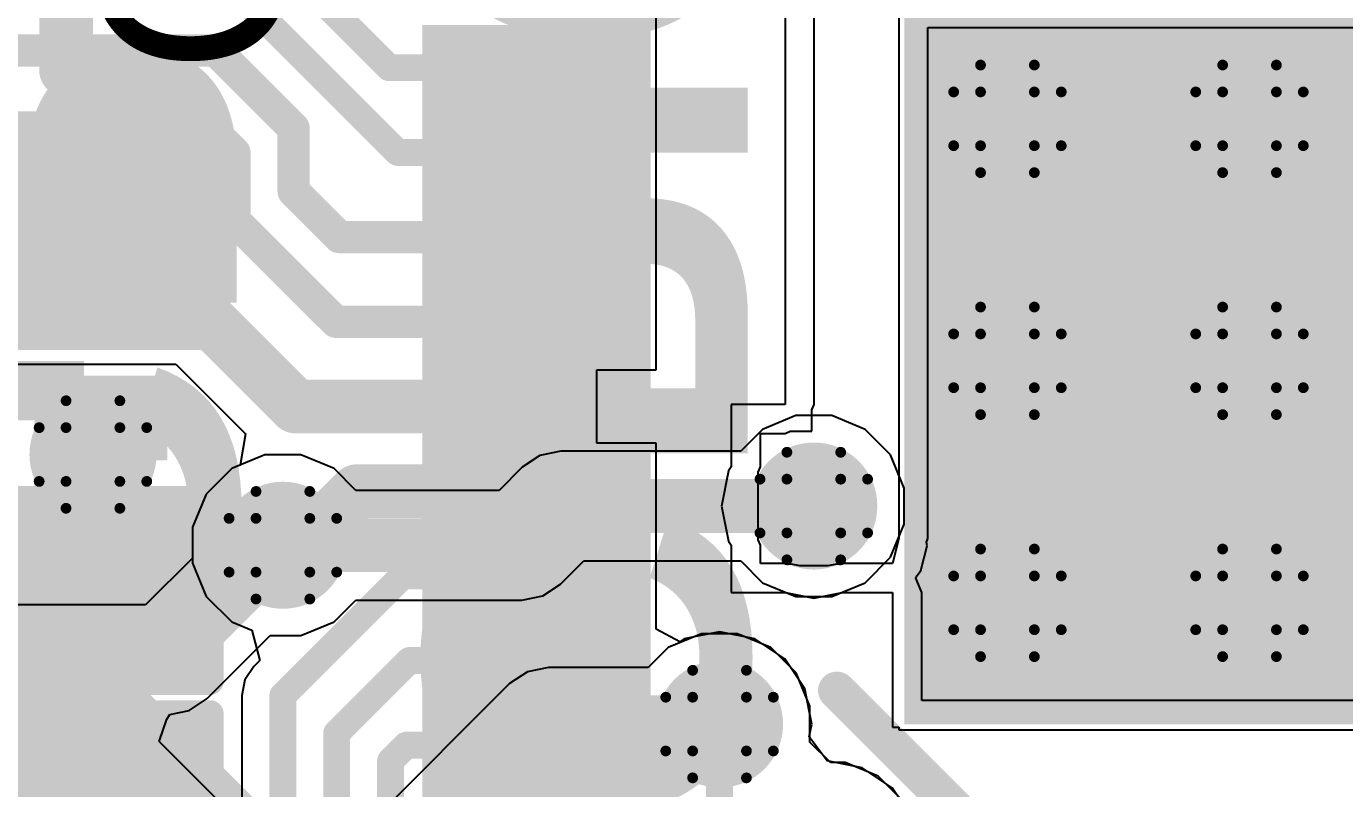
# Model space of a CAD drawing. Header units: inches. Extents: x -25 to 271, y -41 to 15.
# Drawn here: x 61.03 to 67.25, y -12.82 to -9.22 of the extents above; entities that cross this region are included whole.
import ezdxf

# ---------------------------------------------------------------- set-up
doc = ezdxf.new("R2010")
doc.units = ezdxf.units.IN
for name, color, linetype in [('Bottom Layer', 5, 'Continuous'), ('Bottom Overlay', 54, 'Continuous'), ('Bottom Paste', 16, 'Continuous'), ('Bottom Solder', 6, 'Continuous'), ('Dimensions', 6, 'Continuous'), ('Drill Drawing', 1, 'Continuous'), ('Top Glue Points', 56, 'Continuous'), ('Top Layer', 1, 'Continuous'), ('Top Overlay', 2, 'Continuous'), ('Top Paste', 8, 'Continuous'), ('Top Solder', 216, 'Continuous'), ('Via Holes', 16, 'Continuous')]:
    doc.layers.add(name, color=color, linetype=linetype)
doc.styles.add('Arial', font='', dxfattribs={"height": 0.2})
doc.styles.add('Arial_Bold', font='', dxfattribs={"height": 0.2})
doc.styles.get('Arial').set_extended_font_data('Arial')
doc.styles.get('Arial_Bold').set_extended_font_data('Arial', bold=True)

# ---------------------------------------------------------------- blocks, each defined once
blk = doc.blocks.new('CAP_0603_38')
at = {"layer": 'Top Layer'}
for points in [[(-0.381, 0.4445), (-0.381, -0.4445), (-1.143, -0.4445), (-1.143, 0.4445)], [(1.143, 0.4445), (1.143, -0.4445), (0.381, -0.4445), (0.381, 0.4445)]]:
    blk.add_hatch(color=1, dxfattribs=at).paths.add_polyline_path(points)
at = {"layer": 'Top Paste'}
for points in [[(-0.381, 0.4445), (-0.381, -0.4445), (-1.143, -0.4445), (-1.143, 0.4445)], [(1.143, 0.4445), (1.143, -0.4445), (0.381, -0.4445), (0.381, 0.4445)]]:
    blk.add_hatch(color=8, dxfattribs=at).paths.add_polyline_path(points)
at = {"layer": 'Top Solder'}
for points in [[(-0.321, 0.5045), (-0.321, -0.5045), (-1.203, -0.5045), (-1.203, 0.5045)], [(1.203, 0.5045), (1.203, -0.5045), (0.321, -0.5045), (0.321, 0.5045)]]:
    blk.add_hatch(color=216, dxfattribs=at).paths.add_polyline_path(points)
at = {"layer": 'Top Overlay', "const_width": 0.127}
for points in [[(-0.4572, 0.5334), (-1.2446, 0.5334)], [(-1.2446, -0.5334), (-1.2446, 0.5334)], [(1.2446, 0.5334), (0.4572, 0.5334)], [(1.2446, -0.5334), (1.2446, 0.5334)], [(-0.4572, -0.5334), (-1.2446, -0.5334)], [(1.2446, -0.5334), (0.4572, -0.5334)]]:
    blk.add_lwpolyline(points, dxfattribs=at)
at = {"layer": 'Top Overlay', "const_width": 0.0635}
for points in [[(-1.2764, 0.5334, 1), (-1.2128, 0.5334, 1)], [(-1.2764, 0.5334, 1), (-1.2128, 0.5334, 1)], [(-0.4889, 0.5334, 1), (-0.4254, 0.5334, 1)], [(0.4254, 0.5334, 1), (0.4889, 0.5334, 1)], [(1.2128, 0.5334, 1), (1.2764, 0.5334, 1)], [(1.2128, 0.5334, 1), (1.2764, 0.5334, 1)], [(-1.2764, -0.5334, 1), (-1.2128, -0.5334, 1)], [(-1.2764, -0.5334, 1), (-1.2128, -0.5334, 1)], [(-0.4889, -0.5334, 1), (-0.4254, -0.5334, 1)], [(0.4254, -0.5334, 1), (0.4889, -0.5334, 1)], [(1.2128, -0.5334, 1), (1.2764, -0.5334, 1)], [(1.2128, -0.5334, 1), (1.2764, -0.5334, 1)]]:
    blk.add_lwpolyline(points, format="xyb", close=True, dxfattribs=at)
blk = doc.blocks.new('CAP_0603_46')
at = {"layer": 'Top Layer'}
for points in [[(-0.381, 0.4445), (-0.381, -0.4445), (-1.143, -0.4445), (-1.143, 0.4445)], [(1.143, 0.4445), (1.143, -0.4445), (0.381, -0.4445), (0.381, 0.4445)]]:
    blk.add_hatch(color=1, dxfattribs=at).paths.add_polyline_path(points)
at = {"layer": 'Top Paste'}
for points in [[(-0.381, 0.4445), (-0.381, -0.4445), (-1.143, -0.4445), (-1.143, 0.4445)], [(1.143, 0.4445), (1.143, -0.4445), (0.381, -0.4445), (0.381, 0.4445)]]:
    blk.add_hatch(color=8, dxfattribs=at).paths.add_polyline_path(points)
at = {"layer": 'Top Solder'}
for points in [[(-0.321, 0.5045), (-0.321, -0.5045), (-1.203, -0.5045), (-1.203, 0.5045)], [(1.203, 0.5045), (1.203, -0.5045), (0.321, -0.5045), (0.321, 0.5045)]]:
    blk.add_hatch(color=216, dxfattribs=at).paths.add_polyline_path(points)
at = {"layer": 'Top Overlay', "const_width": 0.127}
for points in [[(-0.4572, 0.5334), (-1.2446, 0.5334)], [(-1.2446, -0.5334), (-1.2446, 0.5334)], [(1.2446, 0.5334), (0.4572, 0.5334)], [(1.2446, -0.5334), (1.2446, 0.5334)], [(-0.4572, -0.5334), (-1.2446, -0.5334)], [(1.2446, -0.5334), (0.4572, -0.5334)]]:
    blk.add_lwpolyline(points, dxfattribs=at)
at = {"layer": 'Top Overlay', "const_width": 0.0635}
for points in [[(-1.2764, 0.5334, 1), (-1.2128, 0.5334, 1)], [(-1.2764, 0.5334, 1), (-1.2128, 0.5334, 1)], [(-0.4889, 0.5334, 1), (-0.4254, 0.5334, 1)], [(0.4254, 0.5334, 1), (0.4889, 0.5334, 1)], [(1.2128, 0.5334, 1), (1.2764, 0.5334, 1)], [(1.2128, 0.5334, 1), (1.2764, 0.5334, 1)], [(-1.2764, -0.5334, 1), (-1.2128, -0.5334, 1)], [(-1.2764, -0.5334, 1), (-1.2128, -0.5334, 1)], [(-0.4889, -0.5334, 1), (-0.4254, -0.5334, 1)], [(0.4254, -0.5334, 1), (0.4889, -0.5334, 1)], [(1.2128, -0.5334, 1), (1.2764, -0.5334, 1)], [(1.2128, -0.5334, 1), (1.2764, -0.5334, 1)]]:
    blk.add_lwpolyline(points, format="xyb", close=True, dxfattribs=at)
blk = doc.blocks.new('QFN_56__7X7__125')
at = {"layer": 'Top Layer'}
for points in [[(-1.6, 1.6), (1.6, 1.6), (1.6, -1.6), (-1.6, -1.6)], [(-1.5, -3.8755), (-1.5, -3.0005), (-1.3, -3.0005), (-1.3, -3.8755)], [(-1.1, -3.8755), (-1.1, -3.0005), (-0.9, -3.0005), (-0.9, -3.8755)], [(-0.7, -3.8755), (-0.7, -3.0005), (-0.5, -3.0005), (-0.5, -3.8755)], [(-0.3, -3.8755), (-0.3, -3.0005), (-0.1, -3.0005), (-0.1, -3.8755)], [(0.1, -3.8755), (0.1, -3.0005), (0.3, -3.0005), (0.3, -3.8755)], [(0.5, -3.8755), (0.5, -3.0005), (0.7, -3.0005), (0.7, -3.8755)], [(0.9, -3.8755), (0.9, -3.0005), (1.1, -3.0005), (1.1, -3.8755)], [(1.3, -3.8755), (1.3, -3.0005), (1.5, -3.0005), (1.5, -3.8755)], [(1.7, -3.8755), (1.7, -3.0005), (1.9, -3.0005), (1.9, -3.8755)]]:
    blk.add_hatch(color=1, dxfattribs=at).paths.add_polyline_path(points)
at = {"layer": 'Top Paste'}
for points in [[(-1.6, 1.6), (1.6, 1.6), (1.6, -1.6), (-1.6, -1.6)], [(-1.5, -3.8755), (-1.5, -3.0005), (-1.3, -3.0005), (-1.3, -3.8755)], [(-1.1, -3.8755), (-1.1, -3.0005), (-0.9, -3.0005), (-0.9, -3.8755)], [(-0.7, -3.8755), (-0.7, -3.0005), (-0.5, -3.0005), (-0.5, -3.8755)], [(-0.3, -3.8755), (-0.3, -3.0005), (-0.1, -3.0005), (-0.1, -3.8755)], [(0.1, -3.8755), (0.1, -3.0005), (0.3, -3.0005), (0.3, -3.8755)], [(0.5, -3.8755), (0.5, -3.0005), (0.7, -3.0005), (0.7, -3.8755)], [(0.9, -3.8755), (0.9, -3.0005), (1.1, -3.0005), (1.1, -3.8755)], [(1.3, -3.8755), (1.3, -3.0005), (1.5, -3.0005), (1.5, -3.8755)], [(1.7, -3.8755), (1.7, -3.0005), (1.9, -3.0005), (1.9, -3.8755)]]:
    blk.add_hatch(color=8, dxfattribs=at).paths.add_polyline_path(points)
at = {"layer": 'Top Solder'}
for points in [[(-1.7016, 1.7016), (1.7016, 1.7016), (1.7016, -1.7016), (-1.7016, -1.7016)], [(-1.6016, -3.9771), (-1.6016, -2.8989), (-1.1984, -2.8989), (-1.1984, -3.9771)], [(-1.2016, -3.9771), (-1.2016, -2.8989), (-0.7984, -2.8989), (-0.7984, -3.9771)], [(-0.8016, -3.9771), (-0.8016, -2.8989), (-0.3984, -2.8989), (-0.3984, -3.9771)], [(-0.4016, -3.9771), (-0.4016, -2.8989), (0.0016, -2.8989), (0.0016, -3.9771)], [(-0.0016, -3.9771), (-0.0016, -2.8989), (0.4016, -2.8989), (0.4016, -3.9771)], [(0.3984, -3.9771), (0.3984, -2.8989), (0.8016, -2.8989), (0.8016, -3.9771)], [(0.7984, -3.9771), (0.7984, -2.8989), (1.2016, -2.8989), (1.2016, -3.9771)], [(1.1984, -3.9771), (1.1984, -2.8989), (1.6016, -2.8989), (1.6016, -3.9771)], [(1.5984, -3.9771), (1.5984, -2.8989), (2.0016, -2.8989), (2.0016, -3.9771)], [(1.9984, -3.9771), (1.9984, -2.8989), (2.4016, -2.8989), (2.4016, -3.9771)]]:
    blk.add_hatch(color=216, dxfattribs=at).paths.add_polyline_path(points)
blk = doc.blocks.new('TEST_POINT_B_132')
at = {"layer": 'Bottom Layer'}
blk.add_hatch(color=5, dxfattribs=at).paths.add_polyline_path([(0.381, 0.762), (-0.381, 0.762), (-0.762, 0.381), (-0.762, -0.381), (-0.381, -0.762), (0.381, -0.762), (0.762, -0.381), (0.762, 0.381)])
at = {"layer": 'Bottom Paste'}
blk.add_hatch(color=16, dxfattribs=at).paths.add_polyline_path([(0.381, 0.762), (-0.381, 0.762), (-0.762, 0.381), (-0.762, -0.381), (-0.381, -0.762), (0.381, -0.762), (0.762, -0.381), (0.762, 0.381)])
at = {"layer": 'Bottom Solder'}
blk.add_hatch(color=6, dxfattribs=at).paths.add_polyline_path([(0.4318, 0.8636), (-0.4318, 0.8636), (-0.8636, 0.4318), (-0.8636, -0.4318), (-0.4318, -0.8636), (0.4318, -0.8636), (0.8636, -0.4318), (0.8636, 0.4318)])
at = {"layer": 'Bottom Overlay', "const_width": 0.2}
for points in [[(-0.4318, 0.9398), (-0.9398, 0.4318)], [(0.4318, 0.9398), (-0.4318, 0.9398)], [(0.9398, 0.4318), (0.4318, 0.9398)], [(-0.9398, 0.4318), (-0.9398, -0.4318)], [(0.9398, 0.4318), (0.9398, -0.4318)], [(-0.4318, -0.9398), (-0.9398, -0.4318)], [(0.9398, -0.4318), (0.4318, -0.9398)], [(0.4318, -0.9398), (-0.4318, -0.9398)]]:
    blk.add_lwpolyline(points, dxfattribs=at)
at = {"layer": 'Bottom Overlay', "const_width": 0.1}
for points in [[(-0.4818, 0.9398, 1), (-0.3818, 0.9398, 1)], [(-0.4818, 0.9398, 1), (-0.3818, 0.9398, 1)], [(0.3818, 0.9398, 1), (0.4818, 0.9398, 1)], [(0.3818, 0.9398, 1), (0.4818, 0.9398, 1)], [(-0.9898, 0.4318, 1), (-0.8898, 0.4318, 1)], [(-0.9898, 0.4318, 1), (-0.8898, 0.4318, 1)], [(0.8898, 0.4318, 1), (0.9898, 0.4318, 1)], [(0.8898, 0.4318, 1), (0.9898, 0.4318, 1)], [(-0.9898, -0.4318, 1), (-0.8898, -0.4318, 1)], [(-0.9898, -0.4318, 1), (-0.8898, -0.4318, 1)], [(0.8898, -0.4318, 1), (0.9898, -0.4318, 1)], [(0.8898, -0.4318, 1), (0.9898, -0.4318, 1)], [(-0.4818, -0.9398, 1), (-0.3818, -0.9398, 1)], [(-0.4818, -0.9398, 1), (-0.3818, -0.9398, 1)], [(0.3818, -0.9398, 1), (0.4818, -0.9398, 1)], [(0.3818, -0.9398, 1), (0.4818, -0.9398, 1)]]:
    blk.add_lwpolyline(points, format="xyb", close=True, dxfattribs=at)

msp = doc.modelspace()

# ---------------------------------------------------------------- hatches: boundary and pattern name
at = {"layer": 'Bottom Layer'}
h = msp.add_hatch(color=5, dxfattribs=at)
edge = h.paths.add_edge_path()
edge.add_arc((65.659, -9.652), 0.3, 0, 360)
h = msp.add_hatch(color=5, dxfattribs=at)
edge = h.paths.add_edge_path()
edge.add_arc((66.802, -9.652), 0.3, 0, 360)
h = msp.add_hatch(color=5, dxfattribs=at)
edge = h.paths.add_edge_path()
edge.add_arc((65.659, -10.795), 0.3, 0, 360)
h = msp.add_hatch(color=5, dxfattribs=at)
edge = h.paths.add_edge_path()
edge.add_arc((66.802, -10.795), 0.3, 0, 360)
h = msp.add_hatch(color=5, dxfattribs=at)
edge = h.paths.add_edge_path()
edge.add_arc((61.341, -11.2375), 0.3, 0, 360)
h = msp.add_hatch(color=5, dxfattribs=at)
edge = h.paths.add_edge_path()
edge.add_arc((64.7446, -11.4808), 0.3, 0, 360)
h = msp.add_hatch(color=5, dxfattribs=at)
edge = h.paths.add_edge_path()
edge.add_arc((62.2379, -11.666), 0.3, 0, 360)
h = msp.add_hatch(color=5, dxfattribs=at)
edge = h.paths.add_edge_path()
edge.add_arc((65.659, -11.938), 0.3, 0, 360)
h = msp.add_hatch(color=5, dxfattribs=at)
edge = h.paths.add_edge_path()
edge.add_arc((66.802, -11.938), 0.3, 0, 360)
h = msp.add_hatch(color=5, dxfattribs=at)
edge = h.paths.add_edge_path()
edge.add_arc((64.2996, -12.5106), 0.3, 0, 360)
at = {"layer": 'Top Glue Points'}
msp.add_hatch(color=56, dxfattribs=at).paths.add_polyline_path([(61.0916, -10.8646), (61.0916, -11.2644), (61.6915, -11.2644), (61.6915, -10.8646)])
at = {"layer": 'Top Layer'}
h = msp.add_hatch(color=1, dxfattribs=at)
edge = h.paths.add_edge_path()
edge.add_arc((65.659, -9.652), 0.3, 0, 360)
h = msp.add_hatch(color=1, dxfattribs=at)
edge = h.paths.add_edge_path()
edge.add_arc((66.802, -9.652), 0.3, 0, 360)
h = msp.add_hatch(color=1, dxfattribs=at)
edge = h.paths.add_edge_path()
edge.add_arc((65.659, -10.795), 0.3, 0, 360)
h = msp.add_hatch(color=1, dxfattribs=at)
edge = h.paths.add_edge_path()
edge.add_arc((66.802, -10.795), 0.3, 0, 360)
h = msp.add_hatch(color=1, dxfattribs=at)
edge = h.paths.add_edge_path()
edge.add_arc((61.341, -11.2375), 0.3, 0, 360)
h = msp.add_hatch(color=1, dxfattribs=at)
edge = h.paths.add_edge_path()
edge.add_arc((64.7446, -11.4808), 0.3, 0, 360)
h = msp.add_hatch(color=1, dxfattribs=at)
edge = h.paths.add_edge_path()
edge.add_arc((62.2379, -11.666), 0.3, 0, 360)
h = msp.add_hatch(color=1, dxfattribs=at)
edge = h.paths.add_edge_path()
edge.add_arc((65.659, -11.938), 0.3, 0, 360)
h = msp.add_hatch(color=1, dxfattribs=at)
edge = h.paths.add_edge_path()
edge.add_arc((66.802, -11.938), 0.3, 0, 360)
h = msp.add_hatch(color=1, dxfattribs=at)
edge = h.paths.add_edge_path()
edge.add_arc((64.2996, -12.5106), 0.3, 0, 360)
at = {"layer": 'Via Holes'}
h = msp.add_hatch(color=7, dxfattribs=at)
edge = h.paths.add_edge_path()
edge.add_arc((65.659, -9.652), 0.15, 0, 360)
h = msp.add_hatch(color=7, dxfattribs=at)
edge = h.paths.add_edge_path()
edge.add_arc((66.802, -9.652), 0.15, 0, 360)
h = msp.add_hatch(color=7, dxfattribs=at)
edge = h.paths.add_edge_path()
edge.add_arc((65.659, -10.795), 0.15, 0, 360)
h = msp.add_hatch(color=7, dxfattribs=at)
edge = h.paths.add_edge_path()
edge.add_arc((66.802, -10.795), 0.15, 0, 360)
h = msp.add_hatch(color=7, dxfattribs=at)
edge = h.paths.add_edge_path()
edge.add_arc((61.341, -11.2375), 0.15, 0, 360)
h = msp.add_hatch(color=7, dxfattribs=at)
edge = h.paths.add_edge_path()
edge.add_arc((64.7446, -11.4808), 0.15, 0, 360)
h = msp.add_hatch(color=7, dxfattribs=at)
edge = h.paths.add_edge_path()
edge.add_arc((62.2379, -11.666), 0.15, 0, 360)
h = msp.add_hatch(color=7, dxfattribs=at)
edge = h.paths.add_edge_path()
edge.add_arc((65.659, -11.938), 0.15, 0, 360)
h = msp.add_hatch(color=7, dxfattribs=at)
edge = h.paths.add_edge_path()
edge.add_arc((66.802, -11.938), 0.15, 0, 360)
h = msp.add_hatch(color=7, dxfattribs=at)
edge = h.paths.add_edge_path()
edge.add_arc((64.2996, -12.5106), 0.15, 0, 360)

# ---------------------------------------------------------------- linework, layer by layer
at = {"layer": 'Bottom Layer'}
for p, q in [((64.6597, -11.0538), (64.5027, -11.1188)), ((64.8295, -11.0538), (64.6597, -11.0538)), ((64.9865, -11.1188), (64.8295, -11.0538)), ((64.5027, -11.1188), (64.3997, -11.2218)), ((65.1066, -11.2389), (64.9865, -11.1188)), ((62.153, -11.239), (61.996, -11.304)), ((62.3228, -11.239), (62.153, -11.239)), ((62.4798, -11.304), (62.3228, -11.239)), ((63.4517, -11.2415), (63.3676, -11.2977)), ((63.5508, -11.2218), (63.4517, -11.2415)), ((64.3997, -11.2218), (63.5508, -11.2218)), ((65.1716, -11.3959), (65.1066, -11.2389)), ((61.996, -11.304), (61.8759, -11.4242)), ((62.5828, -11.4071), (62.4798, -11.304)), ((63.3676, -11.2977), (63.2583, -11.4071)), ((61.8759, -11.4242), (61.8109, -11.5811)), ((63.2583, -11.4071), (62.5828, -11.4071)), ((65.1716, -11.5657), (65.1716, -11.3959)), ((65.1066, -11.7227), (65.1716, -11.5657)), ((61.8109, -11.5811), (61.8109, -11.7268)), ((61.8109, -11.7268), (61.5896, -11.9481)), ((63.5487, -11.8492), (63.658, -11.7398)), ((63.658, -11.7398), (64.3997, -11.7398)), ((64.3997, -11.7398), (64.5027, -11.8428)), ((64.9865, -11.8428), (65.1066, -11.7227)), ((63.4646, -11.9053), (63.5487, -11.8492)), ((64.5027, -11.8428), (64.6597, -11.9078)), ((64.8295, -11.9078), (64.9865, -11.8428)), ((61.5896, -11.9481), (60.2425, -11.9481)), ((62.4798, -12.028), (62.5828, -11.925)), ((62.5828, -11.925), (63.3655, -11.925)), ((63.3655, -11.925), (63.4646, -11.9053)), ((64.6597, -11.9078), (64.8295, -11.9078)), ((62.3228, -12.093), (62.4798, -12.028)), ((61.88, -12.3902), (62.1771, -12.093)), ((62.1771, -12.093), (62.3228, -12.093)), ((64.2147, -12.0836), (64.0577, -12.1486)), ((64.3846, -12.0836), (64.2147, -12.0836)), ((64.5415, -12.1486), (64.3846, -12.0836)), ((64.0577, -12.1486), (63.9627, -12.2436)), ((64.6616, -12.2687), (64.5415, -12.1486)), ((63.4916, -12.2436), (63.3925, -12.2633)), ((63.9627, -12.2436), (63.4916, -12.2436)), ((63.3085, -12.3195), (62.5265, -13.1014)), ((63.3925, -12.2633), (63.3085, -12.3195)), ((64.7266, -12.4256), (64.6616, -12.2687)), ((61.7043, -12.4646), (61.7959, -12.4464)), ((61.7959, -12.4464), (61.88, -12.3902)), ((64.7266, -12.5955), (64.7266, -12.4256)), ((61.6532, -12.5931), (61.6897, -12.4868)), ((61.6897, -12.4868), (61.7043, -12.4646)), ((61.976, -12.9159), (61.6532, -12.5931)), ((64.8241, -12.692), (64.7266, -12.5955)), ((64.892, -12.692), (64.8241, -12.692)), ((65.0489, -12.757), (64.892, -12.692)), ((65.169, -12.8771), (65.0489, -12.757))]:
    msp.add_line(p, q, dxfattribs=at)
at = {"layer": 'Bottom Layer', "const_width": 0.254}
for points in [[(63.3655, -11.666), (63.5508, -11.4808)], [(63.5508, -11.4808), (64.7446, -11.4808)], [(61.6968, -12.2071), (62.2379, -11.666)], [(62.2379, -11.666), (63.3655, -11.666)], [(60.2425, -12.2071), (61.6968, -12.2071)], [(62.6338, -13.3604), (63.4916, -12.5026)], [(63.4916, -12.5026), (64.2916, -12.5026)], [(64.2916, -12.5026), (64.2996, -12.5106)]]:
    msp.add_lwpolyline(points, dxfattribs=at)
at = {"layer": 'Bottom Layer', "const_width": 0.127}
for points in [[(63.4873, -11.4808, 1), (63.6143, -11.4808, 1)], [(63.4873, -11.4808, 1), (63.6143, -11.4808, 1)], [(64.6811, -11.4808, 1), (64.8081, -11.4808, 1)], [(62.1744, -11.666, 1), (62.3014, -11.666, 1)], [(62.1744, -11.666, 1), (62.3014, -11.666, 1)], [(63.302, -11.666, 1), (63.429, -11.666, 1)], [(63.302, -11.666, 1), (63.429, -11.666, 1)], [(61.6333, -12.2071, 1), (61.7603, -12.2071, 1)], [(61.6333, -12.2071, 1), (61.7603, -12.2071, 1)], [(63.4281, -12.5026, 1), (63.5551, -12.5026, 1)], [(63.4281, -12.5026, 1), (63.5551, -12.5026, 1)], [(64.2281, -12.5026, 1), (64.3551, -12.5026, 1)], [(64.2281, -12.5026, 1), (64.3551, -12.5026, 1)], [(64.2361, -12.5106, 1), (64.3631, -12.5106, 1)]]:
    msp.add_lwpolyline(points, format="xyb", close=True, dxfattribs=at)
at = {"layer": 'Dimensions', "const_width": 0.254}
msp.add_lwpolyline([(61.214, -9.4211), (61.214, -4.0113)], dxfattribs=at)
at = {"layer": 'Dimensions', "const_width": 0.127}
msp.add_lwpolyline([(61.1505, -9.4211, 1), (61.2775, -9.4211, 1)], format="xyb", close=True, dxfattribs=at)
at = {"layer": 'Drill Drawing', "const_width": 0.0508}
for points in [[(65.532, -9.525), (65.532, -9.398)], [(65.532, -9.398), (65.786, -9.398)], [(65.786, -9.525), (65.786, -9.398)], [(66.675, -9.525), (66.675, -9.398)], [(66.675, -9.398), (66.929, -9.398)], [(66.929, -9.525), (66.929, -9.398)], [(65.405, -9.779), (65.405, -9.525)], [(65.405, -9.525), (65.532, -9.525)], [(65.786, -9.525), (65.913, -9.525)], [(65.913, -9.779), (65.913, -9.525)], [(66.548, -9.779), (66.548, -9.525)], [(66.548, -9.525), (66.675, -9.525)], [(66.929, -9.525), (67.056, -9.525)], [(67.056, -9.779), (67.056, -9.525)], [(65.405, -9.779), (65.532, -9.779)], [(65.532, -9.906), (65.532, -9.779)], [(65.786, -9.779), (65.913, -9.779)], [(65.786, -9.906), (65.786, -9.779)], [(66.548, -9.779), (66.675, -9.779)], [(66.675, -9.906), (66.675, -9.779)], [(66.929, -9.779), (67.056, -9.779)], [(66.929, -9.906), (66.929, -9.779)], [(65.532, -9.906), (65.786, -9.906)], [(66.675, -9.906), (66.929, -9.906)], [(65.532, -10.668), (65.532, -10.541)], [(65.532, -10.541), (65.786, -10.541)], [(65.786, -10.668), (65.786, -10.541)], [(66.675, -10.668), (66.675, -10.541)], [(66.675, -10.541), (66.929, -10.541)], [(66.929, -10.668), (66.929, -10.541)], [(65.405, -10.922), (65.405, -10.668)], [(65.405, -10.668), (65.532, -10.668)], [(65.786, -10.668), (65.913, -10.668)], [(65.913, -10.922), (65.913, -10.668)], [(66.548, -10.922), (66.548, -10.668)], [(66.548, -10.668), (66.675, -10.668)], [(66.929, -10.668), (67.056, -10.668)], [(67.056, -10.922), (67.056, -10.668)], [(65.405, -10.922), (65.532, -10.922)], [(65.532, -11.049), (65.532, -10.922)], [(65.786, -10.922), (65.913, -10.922)], [(65.786, -11.049), (65.786, -10.922)], [(66.548, -10.922), (66.675, -10.922)], [(66.675, -11.049), (66.675, -10.922)], [(66.929, -10.922), (67.056, -10.922)], [(66.929, -11.049), (66.929, -10.922)], [(61.214, -11.1105), (61.214, -10.9835)], [(61.214, -10.9835), (61.468, -10.9835)], [(61.468, -11.1105), (61.468, -10.9835)], [(65.532, -11.049), (65.786, -11.049)], [(66.675, -11.049), (66.929, -11.049)], [(61.087, -11.3645), (61.087, -11.1105)], [(61.087, -11.1105), (61.214, -11.1105)], [(61.468, -11.1105), (61.595, -11.1105)], [(61.595, -11.3645), (61.595, -11.1105)], [(64.6176, -11.3538), (64.6176, -11.2268)], [(64.6176, -11.2268), (64.8716, -11.2268)], [(64.8716, -11.3538), (64.8716, -11.2268)], [(64.4906, -11.6078), (64.4906, -11.3538)], [(64.4906, -11.3538), (64.6176, -11.3538)], [(64.8716, -11.3538), (64.9986, -11.3538)], [(64.9986, -11.6078), (64.9986, -11.3538)], [(61.087, -11.3645), (61.214, -11.3645)], [(61.214, -11.4915), (61.214, -11.3645)], [(61.468, -11.3645), (61.595, -11.3645)], [(61.468, -11.4915), (61.468, -11.3645)], [(62.1109, -11.539), (62.1109, -11.412)], [(62.1109, -11.412), (62.3649, -11.412)], [(62.3649, -11.539), (62.3649, -11.412)], [(61.214, -11.4915), (61.468, -11.4915)], [(61.9839, -11.793), (61.9839, -11.539)], [(61.9839, -11.539), (62.1109, -11.539)], [(62.3649, -11.539), (62.4919, -11.539)], [(62.4919, -11.793), (62.4919, -11.539)], [(64.4906, -11.6078), (64.6176, -11.6078)], [(64.6176, -11.7348), (64.6176, -11.6078)], [(64.8716, -11.6078), (64.9986, -11.6078)], [(64.8716, -11.7348), (64.8716, -11.6078)], [(65.532, -11.811), (65.532, -11.684)], [(65.532, -11.684), (65.786, -11.684)], [(65.786, -11.811), (65.786, -11.684)], [(66.675, -11.811), (66.675, -11.684)], [(66.675, -11.684), (66.929, -11.684)], [(66.929, -11.811), (66.929, -11.684)], [(64.6176, -11.7348), (64.8716, -11.7348)], [(61.9839, -11.793), (62.1109, -11.793)], [(62.1109, -11.92), (62.1109, -11.793)], [(62.3649, -11.793), (62.4919, -11.793)], [(62.3649, -11.92), (62.3649, -11.793)], [(65.405, -12.065), (65.405, -11.811)], [(65.405, -11.811), (65.532, -11.811)], [(65.786, -11.811), (65.913, -11.811)], [(65.913, -12.065), (65.913, -11.811)], [(66.548, -12.065), (66.548, -11.811)], [(66.548, -11.811), (66.675, -11.811)], [(66.929, -11.811), (67.056, -11.811)], [(67.056, -12.065), (67.056, -11.811)], [(62.1109, -11.92), (62.3649, -11.92)], [(65.405, -12.065), (65.532, -12.065)], [(65.532, -12.192), (65.532, -12.065)], [(65.786, -12.065), (65.913, -12.065)], [(65.786, -12.192), (65.786, -12.065)], [(66.548, -12.065), (66.675, -12.065)], [(66.675, -12.192), (66.675, -12.065)], [(66.929, -12.065), (67.056, -12.065)], [(66.929, -12.192), (66.929, -12.065)], [(65.532, -12.192), (65.786, -12.192)], [(66.675, -12.192), (66.929, -12.192)], [(64.1726, -12.3836), (64.1726, -12.2566)], [(64.1726, -12.2566), (64.4266, -12.2566)], [(64.4266, -12.3836), (64.4266, -12.2566)], [(64.0456, -12.6376), (64.0456, -12.3836)], [(64.0456, -12.3836), (64.1726, -12.3836)], [(64.4266, -12.3836), (64.5536, -12.3836)], [(64.5536, -12.6376), (64.5536, -12.3836)], [(64.0456, -12.6376), (64.1726, -12.6376)], [(64.1726, -12.7646), (64.1726, -12.6376)], [(64.4266, -12.6376), (64.5536, -12.6376)], [(64.4266, -12.7646), (64.4266, -12.6376)], [(64.1726, -12.7646), (64.4266, -12.7646)]]:
    msp.add_lwpolyline(points, dxfattribs=at)
at = {"layer": 'Drill Drawing', "const_width": 0.0254}
for points in [[(65.5193, -9.398, 1), (65.5447, -9.398, 1)], [(65.5193, -9.398, 1), (65.5447, -9.398, 1)], [(65.7733, -9.398, 1), (65.7987, -9.398, 1)], [(65.7733, -9.398, 1), (65.7987, -9.398, 1)], [(66.6623, -9.398, 1), (66.6877, -9.398, 1)], [(66.6623, -9.398, 1), (66.6877, -9.398, 1)], [(66.9163, -9.398, 1), (66.9417, -9.398, 1)], [(66.9163, -9.398, 1), (66.9417, -9.398, 1)], [(65.3923, -9.525, 1), (65.4177, -9.525, 1)], [(65.3923, -9.525, 1), (65.4177, -9.525, 1)], [(65.5193, -9.525, 1), (65.5447, -9.525, 1)], [(65.5193, -9.525, 1), (65.5447, -9.525, 1)], [(65.7733, -9.525, 1), (65.7987, -9.525, 1)], [(65.7733, -9.525, 1), (65.7987, -9.525, 1)], [(65.9003, -9.525, 1), (65.9257, -9.525, 1)], [(65.9003, -9.525, 1), (65.9257, -9.525, 1)], [(66.5353, -9.525, 1), (66.5607, -9.525, 1)], [(66.5353, -9.525, 1), (66.5607, -9.525, 1)], [(66.6623, -9.525, 1), (66.6877, -9.525, 1)], [(66.6623, -9.525, 1), (66.6877, -9.525, 1)], [(66.9163, -9.525, 1), (66.9417, -9.525, 1)], [(66.9163, -9.525, 1), (66.9417, -9.525, 1)], [(67.0433, -9.525, 1), (67.0687, -9.525, 1)], [(67.0433, -9.525, 1), (67.0687, -9.525, 1)], [(65.3923, -9.779, 1), (65.4177, -9.779, 1)], [(65.3923, -9.779, 1), (65.4177, -9.779, 1)], [(65.5193, -9.779, 1), (65.5447, -9.779, 1)], [(65.5193, -9.779, 1), (65.5447, -9.779, 1)], [(65.7733, -9.779, 1), (65.7987, -9.779, 1)], [(65.7733, -9.779, 1), (65.7987, -9.779, 1)], [(65.9003, -9.779, 1), (65.9257, -9.779, 1)], [(65.9003, -9.779, 1), (65.9257, -9.779, 1)], [(66.5353, -9.779, 1), (66.5607, -9.779, 1)], [(66.5353, -9.779, 1), (66.5607, -9.779, 1)], [(66.6623, -9.779, 1), (66.6877, -9.779, 1)], [(66.6623, -9.779, 1), (66.6877, -9.779, 1)], [(66.9163, -9.779, 1), (66.9417, -9.779, 1)], [(66.9163, -9.779, 1), (66.9417, -9.779, 1)], [(67.0433, -9.779, 1), (67.0687, -9.779, 1)], [(67.0433, -9.779, 1), (67.0687, -9.779, 1)], [(65.5193, -9.906, 1), (65.5447, -9.906, 1)], [(65.5193, -9.906, 1), (65.5447, -9.906, 1)], [(65.7733, -9.906, 1), (65.7987, -9.906, 1)], [(65.7733, -9.906, 1), (65.7987, -9.906, 1)], [(66.6623, -9.906, 1), (66.6877, -9.906, 1)], [(66.6623, -9.906, 1), (66.6877, -9.906, 1)], [(66.9163, -9.906, 1), (66.9417, -9.906, 1)], [(66.9163, -9.906, 1), (66.9417, -9.906, 1)], [(65.5193, -10.541, 1), (65.5447, -10.541, 1)], [(65.5193, -10.541, 1), (65.5447, -10.541, 1)], [(65.7733, -10.541, 1), (65.7987, -10.541, 1)], [(65.7733, -10.541, 1), (65.7987, -10.541, 1)], [(66.6623, -10.541, 1), (66.6877, -10.541, 1)], [(66.6623, -10.541, 1), (66.6877, -10.541, 1)], [(66.9163, -10.541, 1), (66.9417, -10.541, 1)], [(66.9163, -10.541, 1), (66.9417, -10.541, 1)], [(65.3923, -10.668, 1), (65.4177, -10.668, 1)], [(65.3923, -10.668, 1), (65.4177, -10.668, 1)], [(65.5193, -10.668, 1), (65.5447, -10.668, 1)], [(65.5193, -10.668, 1), (65.5447, -10.668, 1)], [(65.7733, -10.668, 1), (65.7987, -10.668, 1)], [(65.7733, -10.668, 1), (65.7987, -10.668, 1)], [(65.9003, -10.668, 1), (65.9257, -10.668, 1)], [(65.9003, -10.668, 1), (65.9257, -10.668, 1)], [(66.5353, -10.668, 1), (66.5607, -10.668, 1)], [(66.5353, -10.668, 1), (66.5607, -10.668, 1)], [(66.6623, -10.668, 1), (66.6877, -10.668, 1)], [(66.6623, -10.668, 1), (66.6877, -10.668, 1)], [(66.9163, -10.668, 1), (66.9417, -10.668, 1)], [(66.9163, -10.668, 1), (66.9417, -10.668, 1)], [(67.0433, -10.668, 1), (67.0687, -10.668, 1)], [(67.0433, -10.668, 1), (67.0687, -10.668, 1)], [(65.3923, -10.922, 1), (65.4177, -10.922, 1)], [(65.3923, -10.922, 1), (65.4177, -10.922, 1)], [(65.5193, -10.922, 1), (65.5447, -10.922, 1)], [(65.5193, -10.922, 1), (65.5447, -10.922, 1)], [(65.7733, -10.922, 1), (65.7987, -10.922, 1)], [(65.7733, -10.922, 1), (65.7987, -10.922, 1)], [(65.9003, -10.922, 1), (65.9257, -10.922, 1)], [(65.9003, -10.922, 1), (65.9257, -10.922, 1)], [(66.5353, -10.922, 1), (66.5607, -10.922, 1)], [(66.5353, -10.922, 1), (66.5607, -10.922, 1)], [(66.6623, -10.922, 1), (66.6877, -10.922, 1)], [(66.6623, -10.922, 1), (66.6877, -10.922, 1)], [(66.9163, -10.922, 1), (66.9417, -10.922, 1)], [(66.9163, -10.922, 1), (66.9417, -10.922, 1)], [(67.0433, -10.922, 1), (67.0687, -10.922, 1)], [(67.0433, -10.922, 1), (67.0687, -10.922, 1)], [(61.2013, -10.9835, 1), (61.2267, -10.9835, 1)], [(61.2013, -10.9835, 1), (61.2267, -10.9835, 1)], [(61.4553, -10.9835, 1), (61.4807, -10.9835, 1)], [(61.4553, -10.9835, 1), (61.4807, -10.9835, 1)], [(65.5193, -11.049, 1), (65.5447, -11.049, 1)], [(65.5193, -11.049, 1), (65.5447, -11.049, 1)], [(65.7733, -11.049, 1), (65.7987, -11.049, 1)], [(65.7733, -11.049, 1), (65.7987, -11.049, 1)], [(66.6623, -11.049, 1), (66.6877, -11.049, 1)], [(66.6623, -11.049, 1), (66.6877, -11.049, 1)], [(66.9163, -11.049, 1), (66.9417, -11.049, 1)], [(66.9163, -11.049, 1), (66.9417, -11.049, 1)], [(61.0743, -11.1105, 1), (61.0997, -11.1105, 1)], [(61.0743, -11.1105, 1), (61.0997, -11.1105, 1)], [(61.2013, -11.1105, 1), (61.2267, -11.1105, 1)], [(61.2013, -11.1105, 1), (61.2267, -11.1105, 1)], [(61.4553, -11.1105, 1), (61.4807, -11.1105, 1)], [(61.4553, -11.1105, 1), (61.4807, -11.1105, 1)], [(61.5823, -11.1105, 1), (61.6077, -11.1105, 1)], [(61.5823, -11.1105, 1), (61.6077, -11.1105, 1)], [(64.6049, -11.2268, 1), (64.6303, -11.2268, 1)], [(64.6049, -11.2268, 1), (64.6303, -11.2268, 1)], [(64.8589, -11.2268, 1), (64.8843, -11.2268, 1)], [(64.8589, -11.2268, 1), (64.8843, -11.2268, 1)], [(64.4779, -11.3538, 1), (64.5033, -11.3538, 1)], [(64.4779, -11.3538, 1), (64.5033, -11.3538, 1)], [(64.6049, -11.3538, 1), (64.6303, -11.3538, 1)], [(64.6049, -11.3538, 1), (64.6303, -11.3538, 1)], [(64.8589, -11.3538, 1), (64.8843, -11.3538, 1)], [(64.8589, -11.3538, 1), (64.8843, -11.3538, 1)], [(64.9859, -11.3538, 1), (65.0113, -11.3538, 1)], [(64.9859, -11.3538, 1), (65.0113, -11.3538, 1)], [(61.0743, -11.3645, 1), (61.0997, -11.3645, 1)], [(61.0743, -11.3645, 1), (61.0997, -11.3645, 1)], [(61.2013, -11.3645, 1), (61.2267, -11.3645, 1)], [(61.2013, -11.3645, 1), (61.2267, -11.3645, 1)], [(61.4553, -11.3645, 1), (61.4807, -11.3645, 1)], [(61.4553, -11.3645, 1), (61.4807, -11.3645, 1)], [(61.5823, -11.3645, 1), (61.6077, -11.3645, 1)], [(61.5823, -11.3645, 1), (61.6077, -11.3645, 1)], [(62.0982, -11.412, 1), (62.1236, -11.412, 1)], [(62.0982, -11.412, 1), (62.1236, -11.412, 1)], [(62.3522, -11.412, 1), (62.3776, -11.412, 1)], [(62.3522, -11.412, 1), (62.3776, -11.412, 1)], [(61.2013, -11.4915, 1), (61.2267, -11.4915, 1)], [(61.2013, -11.4915, 1), (61.2267, -11.4915, 1)], [(61.4553, -11.4915, 1), (61.4807, -11.4915, 1)], [(61.4553, -11.4915, 1), (61.4807, -11.4915, 1)], [(61.9712, -11.539, 1), (61.9966, -11.539, 1)], [(61.9712, -11.539, 1), (61.9966, -11.539, 1)], [(62.0982, -11.539, 1), (62.1236, -11.539, 1)], [(62.0982, -11.539, 1), (62.1236, -11.539, 1)], [(62.3522, -11.539, 1), (62.3776, -11.539, 1)], [(62.3522, -11.539, 1), (62.3776, -11.539, 1)], [(62.4792, -11.539, 1), (62.5046, -11.539, 1)], [(62.4792, -11.539, 1), (62.5046, -11.539, 1)], [(64.4779, -11.6078, 1), (64.5033, -11.6078, 1)], [(64.4779, -11.6078, 1), (64.5033, -11.6078, 1)], [(64.6049, -11.6078, 1), (64.6303, -11.6078, 1)], [(64.6049, -11.6078, 1), (64.6303, -11.6078, 1)], [(64.8589, -11.6078, 1), (64.8843, -11.6078, 1)], [(64.8589, -11.6078, 1), (64.8843, -11.6078, 1)], [(64.9859, -11.6078, 1), (65.0113, -11.6078, 1)], [(64.9859, -11.6078, 1), (65.0113, -11.6078, 1)], [(65.5193, -11.684, 1), (65.5447, -11.684, 1)], [(65.5193, -11.684, 1), (65.5447, -11.684, 1)], [(65.7733, -11.684, 1), (65.7987, -11.684, 1)], [(65.7733, -11.684, 1), (65.7987, -11.684, 1)], [(66.6623, -11.684, 1), (66.6877, -11.684, 1)], [(66.6623, -11.684, 1), (66.6877, -11.684, 1)], [(66.9163, -11.684, 1), (66.9417, -11.684, 1)], [(66.9163, -11.684, 1), (66.9417, -11.684, 1)], [(64.6049, -11.7348, 1), (64.6303, -11.7348, 1)], [(64.6049, -11.7348, 1), (64.6303, -11.7348, 1)], [(64.8589, -11.7348, 1), (64.8843, -11.7348, 1)], [(64.8589, -11.7348, 1), (64.8843, -11.7348, 1)], [(61.9712, -11.793, 1), (61.9966, -11.793, 1)], [(61.9712, -11.793, 1), (61.9966, -11.793, 1)], [(62.0982, -11.793, 1), (62.1236, -11.793, 1)], [(62.0982, -11.793, 1), (62.1236, -11.793, 1)], [(62.3522, -11.793, 1), (62.3776, -11.793, 1)], [(62.3522, -11.793, 1), (62.3776, -11.793, 1)], [(62.4792, -11.793, 1), (62.5046, -11.793, 1)], [(62.4792, -11.793, 1), (62.5046, -11.793, 1)], [(65.3923, -11.811, 1), (65.4177, -11.811, 1)], [(65.3923, -11.811, 1), (65.4177, -11.811, 1)], [(65.5193, -11.811, 1), (65.5447, -11.811, 1)], [(65.5193, -11.811, 1), (65.5447, -11.811, 1)], [(65.7733, -11.811, 1), (65.7987, -11.811, 1)], [(65.7733, -11.811, 1), (65.7987, -11.811, 1)], [(65.9003, -11.811, 1), (65.9257, -11.811, 1)], [(65.9003, -11.811, 1), (65.9257, -11.811, 1)], [(66.5353, -11.811, 1), (66.5607, -11.811, 1)], [(66.5353, -11.811, 1), (66.5607, -11.811, 1)], [(66.6623, -11.811, 1), (66.6877, -11.811, 1)], [(66.6623, -11.811, 1), (66.6877, -11.811, 1)], [(66.9163, -11.811, 1), (66.9417, -11.811, 1)], [(66.9163, -11.811, 1), (66.9417, -11.811, 1)], [(67.0433, -11.811, 1), (67.0687, -11.811, 1)], [(67.0433, -11.811, 1), (67.0687, -11.811, 1)], [(62.0982, -11.92, 1), (62.1236, -11.92, 1)], [(62.0982, -11.92, 1), (62.1236, -11.92, 1)], [(62.3522, -11.92, 1), (62.3776, -11.92, 1)], [(62.3522, -11.92, 1), (62.3776, -11.92, 1)], [(65.3923, -12.065, 1), (65.4177, -12.065, 1)], [(65.3923, -12.065, 1), (65.4177, -12.065, 1)], [(65.5193, -12.065, 1), (65.5447, -12.065, 1)], [(65.5193, -12.065, 1), (65.5447, -12.065, 1)], [(65.7733, -12.065, 1), (65.7987, -12.065, 1)], [(65.7733, -12.065, 1), (65.7987, -12.065, 1)], [(65.9003, -12.065, 1), (65.9257, -12.065, 1)], [(65.9003, -12.065, 1), (65.9257, -12.065, 1)], [(66.5353, -12.065, 1), (66.5607, -12.065, 1)], [(66.5353, -12.065, 1), (66.5607, -12.065, 1)], [(66.6623, -12.065, 1), (66.6877, -12.065, 1)], [(66.6623, -12.065, 1), (66.6877, -12.065, 1)], [(66.9163, -12.065, 1), (66.9417, -12.065, 1)], [(66.9163, -12.065, 1), (66.9417, -12.065, 1)], [(67.0433, -12.065, 1), (67.0687, -12.065, 1)], [(67.0433, -12.065, 1), (67.0687, -12.065, 1)], [(65.5193, -12.192, 1), (65.5447, -12.192, 1)], [(65.5193, -12.192, 1), (65.5447, -12.192, 1)], [(65.7733, -12.192, 1), (65.7987, -12.192, 1)], [(65.7733, -12.192, 1), (65.7987, -12.192, 1)], [(66.6623, -12.192, 1), (66.6877, -12.192, 1)], [(66.6623, -12.192, 1), (66.6877, -12.192, 1)], [(66.9163, -12.192, 1), (66.9417, -12.192, 1)], [(66.9163, -12.192, 1), (66.9417, -12.192, 1)], [(64.1599, -12.2566, 1), (64.1853, -12.2566, 1)], [(64.1599, -12.2566, 1), (64.1853, -12.2566, 1)], [(64.4139, -12.2566, 1), (64.4393, -12.2566, 1)], [(64.4139, -12.2566, 1), (64.4393, -12.2566, 1)], [(64.0329, -12.3836, 1), (64.0583, -12.3836, 1)], [(64.0329, -12.3836, 1), (64.0583, -12.3836, 1)], [(64.1599, -12.3836, 1), (64.1853, -12.3836, 1)], [(64.1599, -12.3836, 1), (64.1853, -12.3836, 1)], [(64.4139, -12.3836, 1), (64.4393, -12.3836, 1)], [(64.4139, -12.3836, 1), (64.4393, -12.3836, 1)], [(64.5409, -12.3836, 1), (64.5663, -12.3836, 1)], [(64.5409, -12.3836, 1), (64.5663, -12.3836, 1)], [(64.0329, -12.6376, 1), (64.0583, -12.6376, 1)], [(64.0329, -12.6376, 1), (64.0583, -12.6376, 1)], [(64.1599, -12.6376, 1), (64.1853, -12.6376, 1)], [(64.1599, -12.6376, 1), (64.1853, -12.6376, 1)], [(64.4139, -12.6376, 1), (64.4393, -12.6376, 1)], [(64.4139, -12.6376, 1), (64.4393, -12.6376, 1)], [(64.5409, -12.6376, 1), (64.5663, -12.6376, 1)], [(64.5409, -12.6376, 1), (64.5663, -12.6376, 1)], [(64.1599, -12.7646, 1), (64.1853, -12.7646, 1)], [(64.1599, -12.7646, 1), (64.1853, -12.7646, 1)], [(64.4139, -12.7646, 1), (64.4393, -12.7646, 1)], [(64.4139, -12.7646, 1), (64.4393, -12.7646, 1)]]:
    msp.add_lwpolyline(points, format="xyb", close=True, dxfattribs=at)
at = {"layer": 'Top Layer'}
for p, q in [((63.9996, -9.2375), (63.9996, -8.0447)), ((64.6088, -8.6774), (64.6088, -11.0006)), ((64.7463, -11.0006), (64.7463, -8.9957)), ((65.1461, -9.0835), (65.1461, -11.6348)), ((63.9996, -10.4375), (63.9996, -9.2375)), ((65.2836, -11.6348), (65.2836, -9.221)), ((65.2836, -9.221), (68.5136, -9.221)), ((63.9996, -10.8375), (63.9996, -10.4375)), ((60.7898, -10.8105), (61.7317, -10.8105)), ((61.7317, -10.8105), (62.0609, -11.1397)), ((63.7198, -11.1835), (63.7198, -10.8375)), ((63.7198, -10.8375), (63.9996, -10.8375)), ((64.6088, -11.0006), (64.3548, -11.0006)), ((64.3548, -11.0006), (64.3548, -11.2956)), ((64.7358, -11.0259), (64.7463, -11.0006)), ((64.7358, -11.1279), (64.7358, -11.0259)), ((62.0609, -11.1397), (62.0354, -11.2877)), ((64.4923, -11.2956), (64.4923, -11.1381)), ((64.4923, -11.1381), (64.6088, -11.1381)), ((64.6088, -11.1381), (64.6332, -11.1279)), ((64.6332, -11.1279), (64.7358, -11.1279)), ((63.9996, -11.1835), (63.7198, -11.1835)), ((63.9996, -12.0628), (63.9996, -11.1835)), ((61.996, -11.304), (61.8759, -11.4242)), ((62.0354, -11.2877), (61.996, -11.304)), ((64.3424, -11.3142), (64.3092, -11.4808)), ((64.3548, -11.2956), (64.3424, -11.3142)), ((64.4818, -11.3208), (64.4923, -11.2956)), ((64.4818, -11.6408), (64.4818, -11.3208)), ((61.8759, -11.4242), (61.8109, -11.5811)), ((64.3092, -11.4808), (64.3424, -11.6474)), ((61.8109, -11.5811), (61.8109, -11.751)), ((65.1461, -11.6348), (65.1168, -11.7521)), ((65.2769, -11.6509), (65.2836, -11.6348)), ((64.3424, -11.6474), (64.3548, -11.666)), ((64.3548, -11.666), (64.3548, -11.8896)), ((64.4923, -11.666), (64.4818, -11.6408)), ((64.4923, -11.7521), (64.4923, -11.666)), ((65.2502, -11.7854), (65.2795, -11.6681)), ((65.2795, -11.6681), (65.2769, -11.6509)), ((61.8109, -11.751), (61.8759, -11.9079)), ((64.611, -11.7521), (64.4923, -11.7521)), ((64.624, -11.7575), (64.611, -11.7521)), ((64.6378, -11.7548), (64.624, -11.7575)), ((64.6789, -11.7629), (64.6378, -11.7548)), ((64.8103, -11.7629), (64.6789, -11.7629)), ((64.8514, -11.7548), (64.8103, -11.7629)), ((64.8652, -11.7575), (64.8514, -11.7548)), ((64.8782, -11.7521), (64.8652, -11.7575)), ((65.1168, -11.7521), (64.8782, -11.7521)), ((65.2258, -11.8209), (65.2282, -11.8152)), ((65.2543, -11.8896), (65.2258, -11.8209)), ((65.2282, -11.8152), (65.2502, -11.7854)), ((61.8759, -11.9079), (61.996, -12.028)), ((64.3548, -11.8896), (64.611, -11.8896)), ((64.611, -11.8896), (64.7446, -11.9162)), ((64.7446, -11.9162), (64.8782, -11.8896)), ((64.8782, -11.8896), (65.1168, -11.8896)), ((65.1168, -11.8896), (65.1168, -12.5246)), ((65.2543, -12.4), (65.2543, -11.8896)), ((61.996, -12.028), (62.0914, -12.0675)), ((62.0914, -12.0675), (62.1282, -12.2104)), ((64.1116, -12.1226), (63.9996, -12.0628)), ((64.2996, -12.0752), (64.133, -12.1083)), ((64.4662, -12.1083), (64.2996, -12.0752)), ((64.133, -12.1083), (64.1116, -12.1226)), ((64.6075, -12.2027), (64.4662, -12.1083)), ((62.1006, -12.238), (62.0585, -12.301)), ((62.1282, -12.2104), (62.1006, -12.238)), ((64.7018, -12.3439), (64.6075, -12.2027)), ((62.0585, -12.301), (62.0437, -12.3753)), ((62.0437, -12.3753), (62.0437, -13.9211)), ((64.735, -12.5106), (64.7018, -12.3439)), ((68.4188, -12.4), (65.2543, -12.4)), ((64.723, -12.5709), (64.735, -12.5106)), ((64.8071, -12.6837), (64.723, -12.5709)), ((65.1168, -12.5246), (65.1461, -12.5246)), ((65.1461, -12.5246), (65.1461, -12.5375)), ((65.1461, -12.5375), (68.4188, -12.5375)), ((64.9737, -12.7168), (64.8071, -12.6837)), ((65.1149, -12.8112), (64.9737, -12.7168)), ((65.2093, -12.9524), (65.1149, -12.8112))]:
    msp.add_line(p, q, dxfattribs=at)
for points, const_width in [([(61.3802, -8.0516), (62.7392, -9.4106)], 0.127), ([(61.8876, -8.9182), (62.78, -9.8106)], 0.127), ([(60.4205, -9.3295), (61.9217, -9.3295)], 0.1524), ([(61.9217, -9.3295), (62.2884, -9.6962)], 0.1524), ([(62.7392, -9.4106), (63.4351, -9.4106)], 0.127), ([(60.4522, -9.6929), (61.6832, -9.6929)], 0.1524), ([(61.6832, -9.6929), (61.89, -9.6929)], 0.1524), ([(61.89, -9.6929), (62.009, -9.8119)], 0.1524), ([(62.2884, -9.9946), (62.2884, -9.6962)], 0.1524), ([(62.009, -10.0187), (62.009, -9.8119)], 0.1524), ([(62.78, -9.8106), (63.4351, -9.8106)], 0.127), ([(62.009, -10.1313), (62.009, -10.0187)], 0.1524), ([(62.2884, -9.9946), (62.5043, -10.2105)], 0.1524), ([(62.009, -10.1313), (62.4882, -10.6105)], 0.1524), ([(61.6026, -10.3152), (61.6026, -10.2517)], 0.254), ([(62.5043, -10.2105), (63.4351, -10.2105)], 0.1524), ([(61.6026, -10.3152), (62.2979, -11.0105)], 0.254), ([(62.4882, -10.6105), (63.4351, -10.6105)], 0.1524), ([(62.2979, -11.0105), (63.4351, -11.0105)], 0.254), ([(62.3315, -11.666), (62.5871, -11.4105)], 0.254), ([(62.5871, -11.4105), (63.4351, -11.4105)], 0.254), ([(62.2379, -11.666), (62.3315, -11.666)], 0.254), ([(62.2379, -12.3753), (62.803, -11.8102)], 0.127), ([(62.803, -11.8102), (63.4351, -11.8102)], 0.127), ([(62.4919, -12.5536), (62.8352, -12.2103)], 0.127), ([(62.8352, -12.2103), (63.4351, -12.2103)], 0.127), ([(62.2379, -15.4057), (62.2379, -12.3753)], 0.127), ([(64.8536, -12.3518), (65.8734, -13.3716)], 0.1778), ([(64.2996, -12.9361), (64.2996, -12.5106)], 0.127), ([(62.4919, -15.8453), (62.4919, -12.5536)], 0.127), ([(62.7459, -12.6847), (62.8203, -12.6103)], 0.127), ([(62.8203, -12.6103), (63.4351, -12.6103)], 0.127), ([(62.7459, -16.2712), (62.7459, -12.6847)], 0.127)]:
    msp.add_lwpolyline(points, dxfattribs=dict(at, const_width=const_width))
for points, const_width in [([(61.8836, -9.3295, 1), (61.9598, -9.3295, 1)], 0.0762), ([(61.8836, -9.3295, 1), (61.9598, -9.3295, 1)], 0.0762), ([(62.7074, -9.4106, 1), (62.7709, -9.4106, 1)], 0.0635), ([(62.7074, -9.4106, 1), (62.7709, -9.4106, 1)], 0.0635), ([(63.4034, -9.4106, 1), (63.4669, -9.4106, 1)], 0.0635), ([(61.6451, -9.6929, 1), (61.7213, -9.6929, 1)], 0.0762), ([(61.6451, -9.6929, 1), (61.7213, -9.6929, 1)], 0.0762), ([(61.8519, -9.6929, 1), (61.9281, -9.6929, 1)], 0.0762), ([(61.8519, -9.6929, 1), (61.9281, -9.6929, 1)], 0.0762), ([(62.2503, -9.6962, 1), (62.3265, -9.6962, 1)], 0.0762), ([(62.2503, -9.6962, 1), (62.3265, -9.6962, 1)], 0.0762), ([(61.9709, -9.8119, 1), (62.0471, -9.8119, 1)], 0.0762), ([(61.9709, -9.8119, 1), (62.0471, -9.8119, 1)], 0.0762), ([(62.7483, -9.8106, 1), (62.8118, -9.8106, 1)], 0.0635), ([(62.7483, -9.8106, 1), (62.8118, -9.8106, 1)], 0.0635), ([(63.4034, -9.8106, 1), (63.4669, -9.8106, 1)], 0.0635), ([(61.9709, -10.0187, 1), (62.0471, -10.0187, 1)], 0.0762), ([(61.9709, -10.0187, 1), (62.0471, -10.0187, 1)], 0.0762), ([(62.2503, -9.9946, 1), (62.3265, -9.9946, 1)], 0.0762), ([(62.2503, -9.9946, 1), (62.3265, -9.9946, 1)], 0.0762), ([(61.9709, -10.1313, 1), (62.0471, -10.1313, 1)], 0.0762), ([(61.9709, -10.1313, 1), (62.0471, -10.1313, 1)], 0.0762), ([(61.5391, -10.2517, 1), (61.6661, -10.2517, 1)], 0.127), ([(62.4662, -10.2105, 1), (62.5424, -10.2105, 1)], 0.0762), ([(62.4662, -10.2105, 1), (62.5424, -10.2105, 1)], 0.0762), ([(63.397, -10.2105, 1), (63.4732, -10.2105, 1)], 0.0762), ([(61.5391, -10.3152, 1), (61.6661, -10.3152, 1)], 0.127), ([(61.5391, -10.3152, 1), (61.6661, -10.3152, 1)], 0.127), ([(62.4501, -10.6105, 1), (62.5263, -10.6105, 1)], 0.0762), ([(62.4501, -10.6105, 1), (62.5263, -10.6105, 1)], 0.0762), ([(63.397, -10.6105, 1), (63.4732, -10.6105, 1)], 0.0762), ([(62.2344, -11.0105, 1), (62.3614, -11.0105, 1)], 0.127), ([(62.2344, -11.0105, 1), (62.3614, -11.0105, 1)], 0.127), ([(63.3716, -11.0105, 1), (63.4986, -11.0105, 1)], 0.127), ([(62.5236, -11.4105, 1), (62.6506, -11.4105, 1)], 0.127), ([(62.5236, -11.4105, 1), (62.6506, -11.4105, 1)], 0.127), ([(63.3716, -11.4105, 1), (63.4986, -11.4105, 1)], 0.127), ([(62.1744, -11.666, 1), (62.3014, -11.666, 1)], 0.127), ([(62.268, -11.666, 1), (62.395, -11.666, 1)], 0.127), ([(62.268, -11.666, 1), (62.395, -11.666, 1)], 0.127), ([(62.7712, -11.8102, 1), (62.8347, -11.8102, 1)], 0.0635), ([(62.7712, -11.8102, 1), (62.8347, -11.8102, 1)], 0.0635), ([(63.4034, -11.8102, 1), (63.4669, -11.8102, 1)], 0.0635), ([(62.8034, -12.2103, 1), (62.8669, -12.2103, 1)], 0.0635), ([(62.8034, -12.2103, 1), (62.8669, -12.2103, 1)], 0.0635), ([(63.4034, -12.2103, 1), (63.4669, -12.2103, 1)], 0.0635), ([(62.2061, -12.3753, 1), (62.2696, -12.3753, 1)], 0.0635), ([(62.2061, -12.3753, 1), (62.2696, -12.3753, 1)], 0.0635), ([(64.8092, -12.3518, 1), (64.8981, -12.3518, 1)], 0.0889), ([(64.2679, -12.5106, 1), (64.3314, -12.5106, 1)], 0.0635), ([(62.4601, -12.5536, 1), (62.5236, -12.5536, 1)], 0.0635), ([(62.4601, -12.5536, 1), (62.5236, -12.5536, 1)], 0.0635), ([(62.7885, -12.6103, 1), (62.852, -12.6103, 1)], 0.0635), ([(62.7885, -12.6103, 1), (62.852, -12.6103, 1)], 0.0635), ([(63.4034, -12.6103, 1), (63.4669, -12.6103, 1)], 0.0635), ([(62.7141, -12.6847, 1), (62.7776, -12.6847, 1)], 0.0635), ([(62.7141, -12.6847, 1), (62.7776, -12.6847, 1)], 0.0635)]:
    msp.add_lwpolyline(points, format="xyb", close=True, dxfattribs=dict(at, const_width=const_width))

# ---------------------------------------------------------------- block references
for name, p, rotation in [('QFN_56__7X7__125', (66.8731, -10.8105), 270), ('CAP_0603_38', (61.3613, -11.0645), 270), ('TEST_POINT_B_132', (61.087, -13.3604), 180), ('CAP_0603_46', (61.3613, -13.7061), 270)]:
    msp.add_blockref(name, p, dxfattribs=dict(rotation=rotation))

# ---------------------------------------------------------------- texts
at = {"layer": 'Bottom Overlay', "style": 'Arial_Bold', "text_generation_flag": 2}
for s, p in [('GPIO16', (60.4957, -12.319)), ('GPIO18', (62.9087, -13.0302)), ('TX1', (64.6938, -9.2456))]:
    msp.add_text(s, height=1.524, rotation=270, dxfattribs=at).set_placement(p)
at = {"layer": 'Top Overlay', "style": 'Arial'}
msp.add_text('C21', height=0.889, rotation=90, dxfattribs=at).set_placement((62.2503, -9.4426))

doc.saveas('drawing.dxf')
